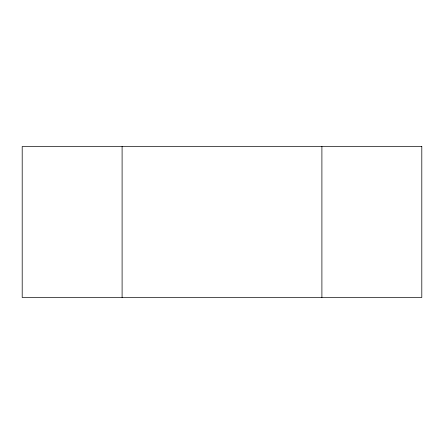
<?xml version="1.0" encoding="UTF-8"?>
<svg xmlns="http://www.w3.org/2000/svg" width="444" height="444" viewBox="0 0 444 444"><rect width="100%" height="100%" fill="white"/><g stroke="black" fill="none" stroke-linecap="round" stroke-linejoin="round"><path stroke-width="0.67" d="M321.9 146.498L321.9 297.502M122.1 146.498L122.1 297.502M421.8 146.498L22.2 146.498L22.2 297.502L421.8 297.502L421.8 146.498"/></g></svg>
